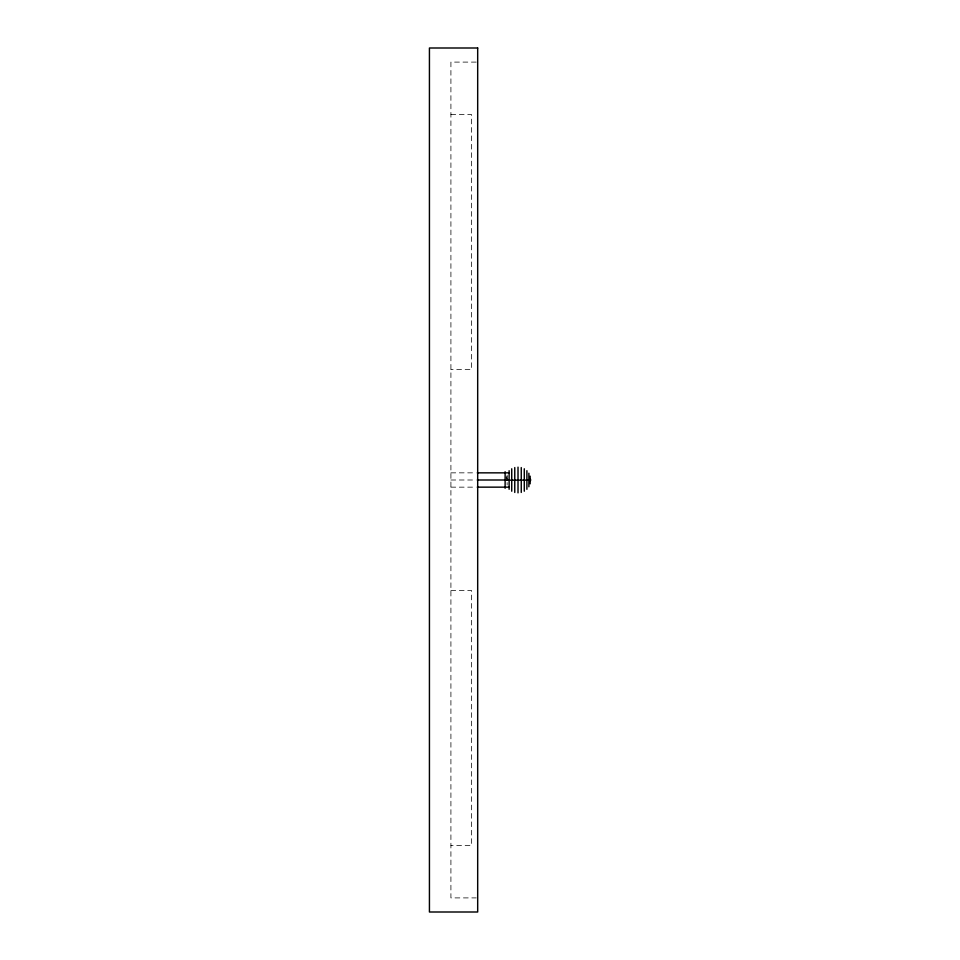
<?xml version="1.0" encoding="UTF-8"?>
<svg xmlns="http://www.w3.org/2000/svg" width="960" height="960" viewBox="0 0 960 960"><rect width="100%" height="100%" fill="white"/><g stroke="black" fill="none" stroke-linecap="round" stroke-linejoin="round"><path stroke-width="0.72" stroke-dasharray="4.8 3.6" d="M505.884 479.124L507.132 478.452M476.196 62.1L450.912 62.1L450.912 897.9L476.196 897.9M450.912 114.408L471.408 114.408L471.408 369.636L450.912 369.636M450.912 472.848L475.824 472.848M450.912 480L475.824 480M450.912 487.152L475.824 487.152M450.912 590.364L471.408 590.364L471.408 845.592L450.912 845.592M507.132 475.056L507.132 480.204M507.132 482.556L507.132 484.944M507.132 478.008A12.444 1.224 0 0 1 505.884 477.708M505.884 477.072A12.444 1.224 0 0 1 507.132 476.772"/><path stroke-width="1.44" d="M530.148 480.108L507.132 480.204M477.288 472.848L509.232 472.848M477.288 480L509.232 480M477.288 487.152L509.232 487.152M530.568 479.316L530.568 480.684M530.148 476.172L530.148 483.828M528.888 473.232L528.888 486.768M526.896 470.712L526.896 489.288M524.292 468.78L524.292 491.22M521.256 467.556L521.256 492.444M518.016 467.148L518.016 492.852M514.764 467.556L514.764 492.444M511.728 468.78L511.728 491.22M509.124 470.712L509.124 489.288M505.116 471.732L505.116 488.268M477.684 48L429.432 48L429.432 912L477.684 912L477.684 48"/></g></svg>
